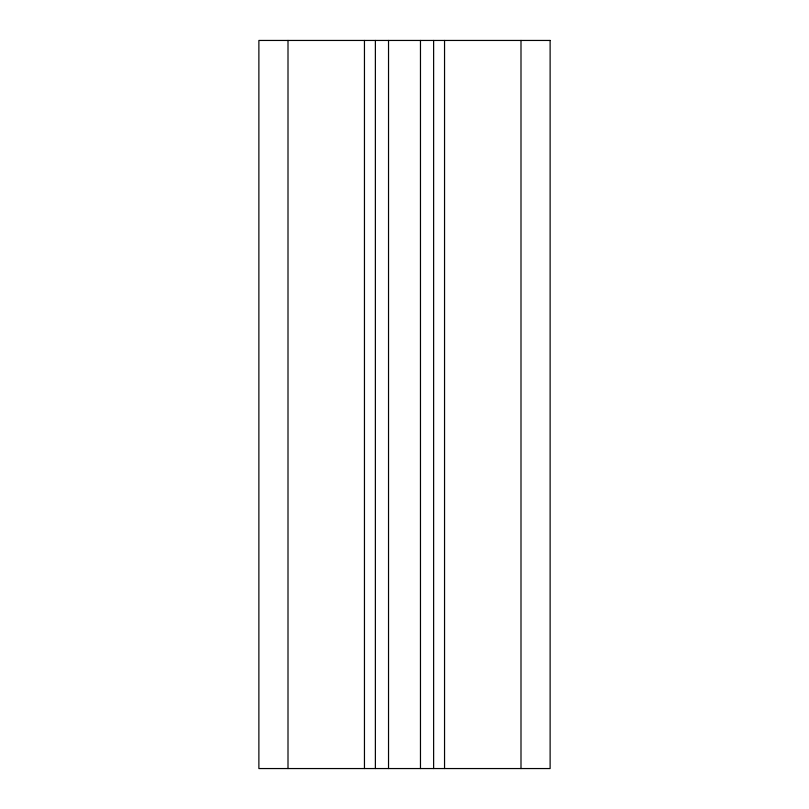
<?xml version="1.0" encoding="UTF-8"?>
<svg xmlns="http://www.w3.org/2000/svg" width="809" height="809" viewBox="0 0 809 809"><rect width="100%" height="100%" fill="white"/><g stroke="black" fill="none" stroke-linecap="round" stroke-linejoin="round"><path stroke-width="1.21" d="M520.996 40.45L520.996 768.55M444.546 40.45L444.546 768.55M433.624 40.45L433.624 768.55M420.468 40.45L420.468 768.55M388.532 40.45L388.532 768.55M375.376 40.45L375.376 768.55M364.454 40.45L364.454 768.55M288.004 40.45L288.004 768.55M550.12 40.45L258.88 40.45L258.88 768.55L550.12 768.55L550.12 40.45"/></g></svg>
